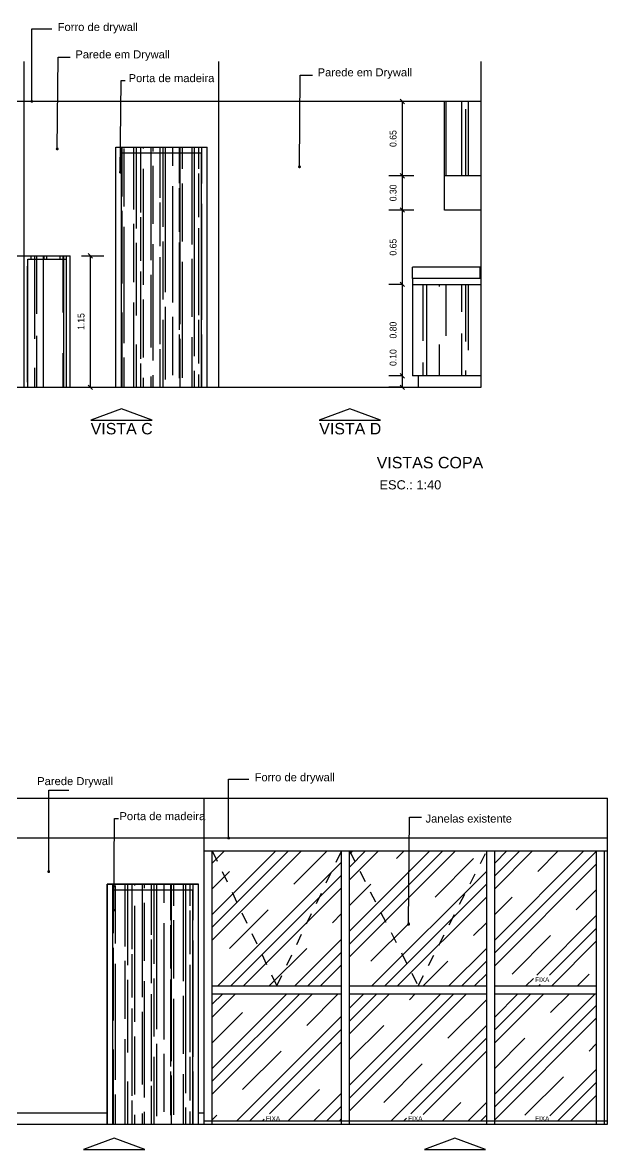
# Model space of a CAD drawing. Header units: millimetres. Extents: x 7034 to 7235, y -465 to -378.
# Drawn here: x 7098.32 to 7103.43, y -428.88 to -419.03 of the extents above; entities that cross this region are included whole.
import ezdxf

# ---------------------------------------------------------------- set-up
doc = ezdxf.new("R2010")
doc.units = ezdxf.units.MM
doc.header["$LTSCALE"] = 0.005
doc.linetypes.add('CONTINUO', pattern=[0])
doc.linetypes.add('DASHED', pattern=[19.05, 12.7, -6.35])
doc.layers.get('0').update_dxf_attribs({"linetype": 'CONTINUO'})
doc.layers.get('DEFPOINTS').update_dxf_attribs({"linetype": 'CONTINUO', "lineweight": 15})
for name, color, linetype in [('- COTAS', 12, 'Continuous'), ('.DETALHES PRETO', 250, 'Continuous'), ('0-COTAS', 12, 'Continuous'), ('252', 252, 'Continuous'), ('ARQ-TEXTO', 3, 'Continuous'), ('ARQ_ALVENARIA', 6, 'Continuous'), ('ARQ_ESQUADRIA', 5, 'Continuous'), ('ARQ_TXT_AMBIENTE', 3, 'Continuous'), ('DETALHES', 4, 'Continuous'), ('LL_DETALHES PRETO', 250, 'Continuous'), ('NN_COTA', 1, 'Continuous'), ('NN_GESSO', 5, 'Continuous')]:
    doc.layers.add(name, color=color, linetype=linetype)
doc.layers.add('0-LAYOUT', color=250, linetype='Continuous', lineweight=25)
doc.layers.add('TEXTO', color=7, linetype='Continuous', lineweight=15)
doc.styles.add('50', font='ARIALN.TTF', dxfattribs={"height": 0.1})
doc.styles.add('ARQ', font='arial.ttf', dxfattribs={"width": 0.9})
doc.styles.add('R80-20', font='simplex.shx', dxfattribs={"height": 0.04})
doc.styles.get("Standard").update_dxf_attribs({"font": 'arial.ttf'})
doc.dimstyles.new('1-40', dxfattribs={"dimtxt": 0.06, "dimasz": 0.04, "dimexe": 0.1195, "dimexo": 0.1, "dimgap": 0.05, "dimtad": 1, "dimzin": 0, "dimdsep": 46, "dimtxsty": 'ARQ', "dimblk": 'OBLIQUE', "dimcen": 0.09, "dimclrd": 1, "dimclre": 1, "dimclrt": 7, "dimadec": 0, "dimazin": 0, "dimtm": 1e-09, "dimtfac": 1, "dimtofl": 0, "dimtmove": 0, "dimatfit": 3, "dimfxl": 0.1, "dimfxlon": 1, "dimtolj": 1, "dimtzin": 0, "dimlwd": -1, "dimlwe": -1, "dimarcsym": 0})
doc.dimstyles.new('50', dxfattribs={"dimscale": 0, "dimtxt": 0.1, "dimasz": 0.025, "dimexe": 0.05, "dimexo": 0.05, "dimgap": 0.01, "dimtad": 1, "dimdec": 0, "dimlfac": 100, "dimzin": 0, "dimdsep": 46, "dimtxsty": '50', "dimblk": 'DOT', "dimcen": 0.02, "dimclrd": 1, "dimclre": 1, "dimclrt": 7, "dimadec": 0, "dimazin": 0, "dimtfac": 1, "dimtdec": 0, "dimtofl": 0, "dimtmove": 2, "dimatfit": 2, "dimldrblk": 'DOT', "dimfxl": 0.05, "dimtolj": 1, "dimtzin": 0, "dimlwd": -1, "dimarcsym": 0})
pattern_1 = [(90, (-5.44463, 0), (-0.254, 0.5588), [3.81, -0.508, 1.27, -0.254]), (90, (-5.57163, 0.33782), (-0.33782, -0.254), [0.762, -0.08382, 1.524, -0.1905]), (90, (-5.66053, 0.127), (-0.17018, 1.3208), [2.032, -0.3556, 1.016, -0.254])]

# ---------------------------------------------------------------- blocks, each defined once
blk = doc.blocks.new('_DOT')
at = {"color": 0, "linetype": 'ByBlock'}
blk.add_line((-0.5, 0), (-1, 0), dxfattribs=at)
at = {"color": 0, "linetype": 'ByBlock', "const_width": 0.5}
blk.add_lwpolyline([(-0.25, 0, 1), (0.25, 0, 1)], format="xyb", close=True, dxfattribs=at)
blk = doc.blocks.new('DOT')
at = {"layer": 'ARQ-TEXTO', "color": 0, "linetype": 'ByBlock'}
blk.add_line((-0.5, 0), (-1, 0), dxfattribs=at)
at = {"layer": 'ARQ-TEXTO', "color": 0, "linetype": 'ByBlock', "const_width": 0.5}
blk.add_lwpolyline([(-0.25, 0, 1), (0.25, 0, 1)], format="xyb", close=True, dxfattribs=at)
blk = doc.blocks.new('seta')
at = {"layer": 'NN_COTA', "transparency": 33554549}
h = blk.add_hatch(dxfattribs=at)
h.set_pattern_fill('ANGLE', color=256)
h.set_pattern_definition([(0, (-0.006, 0.008), (0, 6.985), [5.08, -1.905]), (90, (-0.006, 0.008), (-6.985, 4e-16), [5.08, -1.905])])
h.paths.add_polyline_path([(17.271, -37.7472), (17.5387, -37.846), (17.8064, -37.7472)])
at = {"layer": 'NN_COTA'}
blk.add_lwpolyline([(17.271, -37.7472), (17.8064, -37.7472), (17.5387, -37.846), (17.271, -37.7472)], dxfattribs=at)
blk = doc.blocks.new('_OBLIQUE')
at = {"color": 0, "linetype": 'ByBlock'}
blk.add_line((-0.5, -0.5), (0.5, 0.5), dxfattribs=at)
blk = doc.blocks.new('*D168')
at = {"layer": '- COTAS', "color": 1, "transparency": 16777216}
for p, q in [((7098.8347, -421.067), (7099.0319, -421.067)), ((7098.9124, -421.067), (7098.9124, -422.217)), ((7098.8347, -422.217), (7099.0319, -422.217))]:
    blk.add_line(p, q, dxfattribs=at)
at = {"layer": 'DEFPOINTS', "color": 0, "transparency": 16777216}
for p in [(7098.7347, -421.067), (7098.7347, -422.217), (7098.9124, -422.217)]:
    blk.add_point(p, dxfattribs=at)
at = {"layer": '- COTAS', "color": 1, "transparency": 16777216, "xscale": 0.04, "yscale": 0.04, "zscale": 0.04}
for p, rotation in [((7098.9124, -421.067), 90), ((7098.9124, -422.217), 270)]:
    blk.add_blockref('_OBLIQUE', p, dxfattribs=dict(at, rotation=rotation))
at = {"layer": '- COTAS', "color": 7, "transparency": 16777216, "insert": (7098.8318, -421.642), "char_height": 0.06, "attachment_point": 5, "rotation": 90, "style": 'ARQ'}
blk.add_mtext('\\A1;1.15', dxfattribs=at)
blk = doc.blocks.new('*D169')
at = {"layer": '- COTAS', "color": 1, "transparency": 16777216}
for p, q in [((7101.6403, -422.117), (7101.6403, -421.8369)), ((7101.6403, -422.117), (7101.5208, -422.117)), ((7101.6403, -422.217), (7101.6403, -422.117)), ((7101.6403, -422.217), (7101.5208, -422.217))]:
    blk.add_line(p, q, dxfattribs=at)
at = {"layer": 'DEFPOINTS', "color": 0, "transparency": 16777216}
for p in [(7101.6403, -422.117), (7101.7297, -422.117), (7101.7297, -422.217)]:
    blk.add_point(p, dxfattribs=at)
at = {"layer": '- COTAS', "color": 1, "transparency": 16777216, "xscale": 0.04, "yscale": 0.04, "zscale": 0.04}
for p, rotation in [((7101.6403, -422.117), 90), ((7101.6403, -422.217), 270)]:
    blk.add_blockref('_OBLIQUE', p, dxfattribs=dict(at, rotation=rotation))
at = {"layer": '- COTAS', "color": 7, "transparency": 16777216, "insert": (7101.5597, -421.957), "char_height": 0.06, "attachment_point": 5, "rotation": 90, "style": 'ARQ'}
blk.add_mtext('\\A1;0.10', dxfattribs=at)
blk = doc.blocks.new('*D170')
at = {"layer": '- COTAS', "color": 1, "transparency": 16777216}
for p, q in [((7101.6403, -421.317), (7101.5208, -421.317)), ((7101.6403, -422.117), (7101.6403, -421.317)), ((7101.6403, -422.117), (7101.5208, -422.117))]:
    blk.add_line(p, q, dxfattribs=at)
at = {"layer": 'DEFPOINTS', "color": 0, "transparency": 16777216}
for p in [(7101.6403, -421.317), (7101.7297, -421.317), (7101.7297, -422.117)]:
    blk.add_point(p, dxfattribs=at)
at = {"layer": '- COTAS', "color": 1, "transparency": 16777216, "xscale": 0.04, "yscale": 0.04, "zscale": 0.04}
for p, rotation in [((7101.6403, -421.317), 90), ((7101.6403, -422.117), 270)]:
    blk.add_blockref('_OBLIQUE', p, dxfattribs=dict(at, rotation=rotation))
at = {"layer": '- COTAS', "color": 7, "transparency": 16777216, "insert": (7101.5597, -421.717), "char_height": 0.06, "attachment_point": 5, "rotation": 90, "style": 'ARQ'}
blk.add_mtext('\\A1;0.80', dxfattribs=at)
blk = doc.blocks.new('*D171')
at = {"layer": '- COTAS', "color": 1, "transparency": 16777216}
for p, q in [((7101.7403, -420.667), (7101.5208, -420.667)), ((7101.6403, -421.317), (7101.6403, -420.667)), ((7101.6403, -421.317), (7101.5208, -421.317))]:
    blk.add_line(p, q, dxfattribs=at)
at = {"layer": 'DEFPOINTS', "color": 0, "transparency": 16777216}
for p in [(7101.6403, -420.667), (7102.0097, -420.667), (7101.7297, -421.317)]:
    blk.add_point(p, dxfattribs=at)
at = {"layer": '- COTAS', "color": 1, "transparency": 16777216, "xscale": 0.04, "yscale": 0.04, "zscale": 0.04}
for p, rotation in [((7101.6403, -420.667), 90), ((7101.6403, -421.317), 270)]:
    blk.add_blockref('_OBLIQUE', p, dxfattribs=dict(at, rotation=rotation))
at = {"layer": '- COTAS', "color": 7, "transparency": 16777216, "insert": (7101.5597, -420.992), "char_height": 0.06, "attachment_point": 5, "rotation": 90, "style": 'ARQ'}
blk.add_mtext('\\A1;0.65', dxfattribs=at)
blk = doc.blocks.new('*D172')
at = {"layer": '- COTAS', "color": 1, "transparency": 16777216}
for p, q in [((7101.7403, -420.367), (7101.5208, -420.367)), ((7101.6403, -420.667), (7101.6403, -420.367)), ((7101.7403, -420.667), (7101.5208, -420.667))]:
    blk.add_line(p, q, dxfattribs=at)
at = {"layer": 'DEFPOINTS', "color": 0, "transparency": 16777216}
for p in [(7101.6403, -420.367), (7102.0097, -420.367), (7102.0097, -420.667)]:
    blk.add_point(p, dxfattribs=at)
at = {"layer": '- COTAS', "color": 1, "transparency": 16777216, "xscale": 0.04, "yscale": 0.04, "zscale": 0.04}
for p, rotation in [((7101.6403, -420.367), 90), ((7101.6403, -420.667), 270)]:
    blk.add_blockref('_OBLIQUE', p, dxfattribs=dict(at, rotation=rotation))
at = {"layer": '- COTAS', "color": 7, "transparency": 16777216, "insert": (7101.5597, -420.517), "char_height": 0.06, "attachment_point": 5, "rotation": 90, "style": 'ARQ'}
blk.add_mtext('\\A1;0.30', dxfattribs=at)
blk = doc.blocks.new('*D173')
at = {"layer": '- COTAS', "color": 1, "transparency": 16777216}
for p, q in [((7101.7403, -419.717), (7101.5208, -419.717)), ((7101.6403, -420.367), (7101.6403, -419.717)), ((7101.7403, -420.367), (7101.5208, -420.367))]:
    blk.add_line(p, q, dxfattribs=at)
at = {"layer": 'DEFPOINTS', "color": 0, "transparency": 16777216}
for p in [(7101.6403, -419.717), (7102.0097, -419.717), (7102.0097, -420.367)]:
    blk.add_point(p, dxfattribs=at)
at = {"layer": '- COTAS', "color": 1, "transparency": 16777216, "xscale": 0.04, "yscale": 0.04, "zscale": 0.04}
for p, rotation in [((7101.6403, -419.717), 90), ((7101.6403, -420.367), 270)]:
    blk.add_blockref('_OBLIQUE', p, dxfattribs=dict(at, rotation=rotation))
at = {"layer": '- COTAS', "color": 7, "transparency": 16777216, "insert": (7101.5597, -420.042), "char_height": 0.06, "attachment_point": 5, "rotation": 90, "style": 'ARQ'}
blk.add_mtext('\\A1;0.65', dxfattribs=at)

msp = doc.modelspace()

# ---------------------------------------------------------------- hatches: boundary and pattern name
at = {"layer": '.DETALHES PRETO'}
h = msp.add_hatch(dxfattribs=at)
h.set_pattern_fill('AR-RROOF', color=37, scale=0.01, angle=90)
h.set_pattern_definition([(90, (1.64924, 0), (-0.254, 0.5588), [3.81, -0.508, 1.27, -0.254]), (90, (1.52224, 0.33782), (-0.33782, -0.254), [0.762, -0.08382, 1.524, -0.1905]), (90, (1.43334, 0.127), (-0.17018, 1.3208), [2.032, -0.3556, 1.016, -0.254])])
h.paths.add_polyline_path([(7102.0097, -419.717), (7102.3297, -419.717), (7102.3297, -420.367), (7102.0097, -420.367)])
h = msp.add_hatch(dxfattribs=at)
h.set_pattern_fill('AR-RROOF', color=33, scale=0.005, angle=90)
h.set_pattern_definition([(90, (-5.44463, 0), (-0.127, 0.2794), [1.905, -0.254, 0.635, -0.127]), (90, (-5.50813, 0.16891), (-0.16891, -0.127), [0.381, -0.04191, 0.762, -0.09525]), (90, (-5.55258, 0.0635), (-0.08509, 0.6604), [1.016, -0.1778, 0.508, -0.127])])
h.paths.add_polyline_path([(7099.9047, -420.147), (7099.1647, -420.147), (7099.1647, -422.217), (7099.9047, -422.217)], flags=17)
h.paths.add_polyline_path([(7099.9347, -420.117), (7099.1347, -420.117), (7099.1347, -422.217), (7099.1647, -422.217), (7099.1647, -420.147), (7099.9047, -420.147), (7099.9047, -422.217), (7099.9347, -422.217)])
h = msp.add_hatch(dxfattribs=at)
h.set_pattern_fill('AR-RROOF', color=37, scale=0.01, angle=90)
h.set_pattern_definition([(90, (-2.34576, 7e-13), (-0.254, 0.5588), [3.81, -0.508, 1.27, -0.254]), (90, (-2.47276, 0.33782), (-0.33782, -0.254), [0.762, -0.08382, 1.524, -0.1905]), (90, (-2.56166, 0.127), (-0.17018, 1.3208), [2.032, -0.3556, 1.016, -0.254])])
h.paths.add_polyline_path([(7098.3347, -421.067), (7096.6397, -421.067), (7096.6397, -422.217), (7096.6697, -422.217), (7096.6697, -421.097), (7098.3047, -421.097), (7098.3047, -422.217), (7098.3347, -422.217)])
h = msp.add_hatch(dxfattribs=at)
h.set_pattern_fill('AR-RROOF', color=37, scale=0.01, angle=90)
h.set_pattern_definition([(90, (-0.65076, 6e-14), (-0.254, 0.5588), [3.81, -0.508, 1.27, -0.254]), (90, (-0.77776, 0.33782), (-0.33782, -0.254), [0.762, -0.08382, 1.524, -0.1905]), (90, (-0.86666, 0.127), (-0.17018, 1.3208), [2.032, -0.3556, 1.016, -0.254])])
h.paths.add_polyline_path([(7098.7347, -421.067), (7098.3347, -421.067), (7098.3347, -422.217), (7098.3647, -422.217), (7098.3647, -421.097), (7098.7347, -421.097), (7098.7347, -422.217)])
h = msp.add_hatch(dxfattribs=at)
h.set_pattern_fill('AR-RROOF', color=37, scale=0.01, angle=90)
h.set_pattern_definition(pattern_1)
h.paths.add_polyline_path([(7098.7347, -421.067), (7098.3347, -421.067), (7098.3347, -422.217), (7098.3647, -422.217), (7098.3647, -421.097), (7098.7047, -421.097), (7098.7047, -422.217), (7098.7347, -422.217)])
h = msp.add_hatch(dxfattribs=at)
h.set_pattern_fill('AR-RROOF', color=37, scale=0.01, angle=90)
h.set_pattern_definition(pattern_1)
h.paths.add_polyline_path([(7098.7047, -421.097), (7098.3647, -421.097), (7098.3647, -422.217), (7098.7047, -422.217)])
h = msp.add_hatch(dxfattribs=at)
h.set_pattern_fill('AR-RROOF', color=37, scale=0.01, angle=90)
h.set_pattern_definition([(90, (1.64924, 0), (-0.254, 0.5588), [3.81, -0.508, 1.27, -0.254]), (90, (1.52224, 0.33782), (-0.33782, -0.254), [0.762, -0.08382, 1.524, -0.1905]), (90, (1.43334, 0.127), (-0.17018, 1.3208), [2.032, -0.3556, 1.016, -0.254])])
h.paths.add_polyline_path([(7101.7297, -421.317), (7102.3297, -421.317), (7102.3297, -422.117), (7101.7297, -422.117)])
h = msp.add_hatch(dxfattribs=at)
h.set_pattern_fill('CLAY', color=256, scale=0.1, angle=45, style=0)
h.set_pattern_definition([(45, (-4.93613, 2e-12), (-0.336759605, 0.336759605), []), (45, (-4.99225, 0.05613), (-0.336759605, 0.336759605), []), (45, (-5.0484, 0.11225), (-0.336759605, 0.336759605), []), (45, (-5.16063, 0.2245), (-0.336759605, 0.336759605), [0.47625, -0.3175])])
h.paths.add_polyline_path([(7101.1087, -426.2708), (7099.9787, -426.2708), (7100.5437, -427.4508)])
h.paths.add_polyline_path([(7101.1087, -426.2708), (7100.5437, -427.4508), (7101.1087, -427.4508)])
h.paths.add_polyline_path([(7099.9787, -426.2708), (7099.9787, -427.4508), (7100.5437, -427.4508)])
h.paths.add_polyline_path([(7101.1087, -427.5208), (7099.9787, -427.5208), (7099.9787, -428.6308), (7101.1087, -428.6308)])
h.paths.add_polyline_path([(7102.3787, -427.5208), (7101.1787, -427.5208), (7101.1787, -428.6308), (7102.3787, -428.6308)])
h.paths.add_polyline_path([(7102.3787, -426.2708), (7101.7787, -427.4508), (7102.3787, -427.4508)])
h.paths.add_polyline_path([(7102.3787, -426.2708), (7101.1787, -426.2708), (7101.7787, -427.4508)])
h.paths.add_polyline_path([(7101.1787, -426.2708), (7101.1787, -427.4508), (7101.7787, -427.4508)])
h.paths.add_polyline_path([(7103.3387, -426.2708), (7102.4487, -426.2708), (7102.4487, -427.4508), (7103.3387, -427.4508)])
h.paths.add_polyline_path([(7103.3387, -427.5208), (7102.4487, -427.5208), (7102.4487, -428.6308), (7103.3387, -428.6308)])
h.paths.add_polyline_path([(7100.4334, -428.6308), (7100.5776, -428.6308), (7100.5776, -428.5698), (7100.4334, -428.5698)], flags=17)
h.paths.add_polyline_path([(7101.6775, -428.6308), (7101.8218, -428.6308), (7101.8218, -428.5698), (7101.6775, -428.5698)], flags=17)
h.paths.add_polyline_path([(7102.7867, -427.4394), (7102.931, -427.4394), (7102.931, -427.357), (7102.7867, -427.357)], flags=16)
h.paths.add_polyline_path([(7102.7867, -428.6308), (7102.931, -428.6308), (7102.931, -428.5698), (7102.7867, -428.5698)], flags=17)
h = msp.add_hatch(dxfattribs=at)
h.set_pattern_fill('AR-RROOF', color=33, scale=0.005, angle=90)
h.set_pattern_definition([(90, (-5.52062, -6.44377), (-0.127, 0.2794), [1.905, -0.254, 0.635, -0.127]), (90, (-5.58412, -6.27486), (-0.16891, -0.127), [0.381, -0.04191, 0.762, -0.09525]), (90, (-5.62857, -6.38027), (-0.08509, 0.6604), [1.016, -0.1778, 0.508, -0.127])])
h.paths.add_polyline_path([(7099.8287, -426.5908), (7099.0887, -426.5908), (7099.0887, -428.6608), (7099.8287, -428.6608)], flags=17)
h.paths.add_polyline_path([(7099.8587, -426.5608), (7099.0587, -426.5608), (7099.0587, -428.6608), (7099.0887, -428.6608), (7099.0887, -426.5908), (7099.8287, -426.5908), (7099.8287, -428.6608), (7099.8587, -428.6608)])

# ---------------------------------------------------------------- linework, layer by layer
at = {"layer": '- COTAS'}
msp.add_lwpolyline([(7092.8637, -425.8108), (7103.4337, -425.8108)], dxfattribs=at)
at = {"layer": '.DETALHES PRETO'}
for p, q in [((7099.1347, -422.217), (7099.1347, -420.117)), ((7099.1347, -420.117), (7099.9347, -420.117)), ((7099.1847, -420.167), (7099.8847, -420.167)), ((7099.1847, -422.217), (7099.1847, -420.167)), ((7099.8847, -422.217), (7099.8847, -420.167)), ((7099.9347, -422.217), (7099.9347, -420.117)), ((7102.0097, -420.667), (7102.0097, -420.367)), ((7102.3297, -420.667), (7102.0097, -420.667)), ((7096.6397, -421.067), (7098.3347, -421.067)), ((7098.3347, -421.067), (7098.7347, -421.067)), ((7098.3347, -422.217), (7098.3347, -421.067)), ((7098.3647, -421.097), (7098.7047, -421.097)), ((7098.3647, -422.217), (7098.3647, -421.097)), ((7099.0587, -426.5608), (7099.8587, -426.5608)), ((7099.0587, -428.6608), (7099.0587, -426.5608)), ((7099.8587, -428.6608), (7099.8587, -426.5608)), ((7099.1087, -426.6108), (7099.8087, -426.6108)), ((7099.1087, -428.6608), (7099.1087, -426.6108)), ((7099.8087, -428.6608), (7099.8087, -426.6108))]:
    msp.add_line(p, q, dxfattribs=at)
at = {"layer": '.DETALHES PRETO', "color": 37}
for p, q in [((7098.7047, -422.217), (7098.7047, -421.097)), ((7098.7347, -422.217), (7098.7347, -421.067))]:
    msp.add_line(p, q, dxfattribs=at)
at = {"layer": '.DETALHES PRETO'}
msp.add_lwpolyline([(7099.8587, -428.6608), (7099.8587, -426.5608), (7099.0587, -426.5608), (7099.0587, -428.6608)], dxfattribs=at)
at = {"layer": '0-LAYOUT', "linetype": 'ByBlock'}
for p, q in [((7099.9087, -426.2708), (7103.4337, -426.2708)), ((7099.9787, -428.6608), (7099.9787, -426.2708)), ((7101.1087, -428.6608), (7101.1087, -426.2708)), ((7101.1787, -428.6608), (7101.1787, -426.2708)), ((7102.3787, -428.6608), (7102.3787, -426.2708)), ((7102.4487, -428.6608), (7102.4487, -426.2708)), ((7103.3387, -428.6608), (7103.3387, -426.2708)), ((7103.4087, -428.6608), (7103.4087, -426.2708)), ((7099.9787, -427.4508), (7101.1087, -427.4508)), ((7101.1787, -427.4508), (7102.3787, -427.4508)), ((7102.4487, -427.4508), (7103.3387, -427.4508)), ((7099.9787, -427.5208), (7101.1087, -427.5208)), ((7101.1787, -427.5208), (7102.3787, -427.5208)), ((7102.4487, -427.5208), (7103.3387, -427.5208))]:
    msp.add_line(p, q, dxfattribs=at)
at = {"layer": '252'}
for p in [(7102.3197, -421.167), (7101.7297, -421.267)]:
    msp.add_line(p, (7101.7297, -421.167), dxfattribs=at)
at = {"layer": '252', "linetype": 'DASHED'}
for p, q in [((7099.9787, -426.2708), (7100.5437, -427.4508)), ((7100.5437, -427.4508), (7101.1087, -426.2708)), ((7101.1787, -426.2708), (7101.7787, -427.4508)), ((7101.7787, -427.4508), (7102.3787, -426.2708))]:
    msp.add_line(p, q, dxfattribs=at)
at = {"layer": 'ARQ_ALVENARIA'}
for p, q in [((7098.3347, -422.217), (7098.3347, -419.367)), ((7100.0347, -422.217), (7100.0347, -419.367)), ((7102.3297, -422.217), (7102.3297, -419.367)), ((7096.0397, -422.217), (7098.3347, -422.217)), ((7098.3347, -422.217), (7100.0347, -422.217)), ((7100.0347, -422.217), (7102.3297, -422.217)), ((7099.9087, -428.6608), (7099.9087, -425.8108)), ((7103.4337, -428.6608), (7103.4337, -425.8108)), ((7098.1487, -428.6608), (7103.4337, -428.6608))]:
    msp.add_line(p, q, dxfattribs=at)
at = {"layer": 'ARQ_ESQUADRIA'}
for p, q in [((7102.0097, -420.367), (7102.0097, -419.717)), ((7102.3297, -420.367), (7102.0097, -420.367)), ((7102.3197, -421.267), (7102.3197, -421.167)), ((7102.3297, -421.167), (7102.3197, -421.167)), ((7102.3197, -421.267), (7101.7297, -421.267)), ((7101.7297, -421.267), (7101.7297, -422.117)), ((7101.7297, -421.317), (7102.3297, -421.317)), ((7102.3297, -422.117), (7101.7297, -422.117)), ((7101.7797, -422.117), (7101.7797, -422.217))]:
    msp.add_line(p, q, dxfattribs=at)
at = {"layer": 'DETALHES'}
for p, q in [((7098.3347, -419.717), (7096.0397, -419.717)), ((7102.3297, -419.717), (7098.3347, -419.717)), ((7103.4337, -426.1608), (7098.1487, -426.1608))]:
    msp.add_line(p, q, dxfattribs=at)
at = {"layer": 'LL_DETALHES PRETO'}
for p, q in [((7099.1347, -422.217), (7099.1347, -420.117)), ((7099.0587, -428.6608), (7099.0587, -426.5608)), ((7098.1487, -428.5608), (7099.0587, -428.5608)), ((7099.8587, -428.5608), (7099.9087, -428.5608)), ((7099.9087, -428.6308), (7103.4337, -428.6308))]:
    msp.add_line(p, q, dxfattribs=at)

# ---------------------------------------------------------------- block references
at = {"layer": 'NN_GESSO', "xscale": -1, "rotation": 180}
for p in [(7081.6461, -460.2518), (7083.6436, -460.2518), (7081.5827, -466.6285), (7084.562, -466.6285)]:
    msp.add_blockref('seta', p, dxfattribs=at)

# ---------------------------------------------------------------- texts
at = {"color": 1, "char_height": 0.099753, "width": 0.677655, "attachment_point": 1, "style": 'R80-20'}
for s, insert in [('\\pi0.07087;{\\fArial|b0|i0|c0|p34;VISTA C}', (7098.8447, -422.5287)), ('\\pi0.07182;{\\fArial|b0|i0|c0|p34;VISTA D}', (7100.8422, -422.5287))]:
    msp.add_mtext(s, dxfattribs=dict(at, insert=insert))
at = {"layer": 'ARQ_TXT_AMBIENTE', "char_height": 0.07, "attachment_point": 1}
for s, width, gutter_width, heights, insert in [('Forro de drywall', 0.754607, 0, [0.2882], (7098.6269, -419.0312)), ('Parede em Drywall', 1.104482, 0.1003, [0.399], (7098.7816, -419.2708)), ('Porta de madeira', 1.03228, 0, [0.2208], (7099.2469, -419.4786)), ('Parede em Drywall', 1.104482, 0.1003, [0.399], (7100.8998, -419.4279)), ('Forro de drywall', 0.754607, 0, [0.2882], (7100.3486, -425.5917)), ('Parede Drywall', 0.754607, 0, [0.2882], (7098.4476, -425.6255)), ('Porta de madeira', 1.03228, 0, [0.2208], (7099.1668, -425.9318)), ('Janelas existente', 1.104482, 0.1003, [0.399], (7101.8432, -425.9531))]:
    msp.add_mtext_dynamic_manual_height_columns(s, width=width, gutter_width=gutter_width, heights=heights, dxfattribs=dict(at, insert=insert))
at = {"layer": 'ARQ_TXT_AMBIENTE', "char_height": 0.04, "width": 0.824517, "attachment_point": 1}
for insert in [(7102.8013, -427.3776), (7100.4479, -428.5904), (7101.6921, -428.5904), (7102.8013, -428.5904)]:
    msp.add_mtext('FIXA', dxfattribs=dict(at, insert=insert))
at = {"layer": 'TEXTO', "attachment_point": 1}
for s, width, insert, char_height in [('VISTAS COPA', 4.87528, (7101.4159, -422.8254), 0.1), ('ESC.: 1:40', 3.131207, (7101.4404, -423.0298), 0.08)]:
    msp.add_mtext_dynamic_manual_height_columns(s, width=width, gutter_width=12.5, heights=[0], dxfattribs=dict(at, insert=insert, char_height=char_height))

# ---------------------------------------------------------------- dimensions: what is measured, and where the dimension line sits
at = {"layer": '- COTAS'}
for base, p1, p2, picture, middle in [((7101.6403, -419.717), (7102.0097, -420.367), (7102.0097, -419.717), '*D173', (7101.5597, -420.042)), ((7101.6403, -420.367), (7102.0097, -420.667), (7102.0097, -420.367), '*D172', (7101.5597, -420.517)), ((7101.6403, -420.667), (7101.7297, -421.317), (7102.0097, -420.667), '*D171', (7101.5597, -420.992)), ((7101.6403, -421.317), (7101.7297, -422.117), (7101.7297, -421.317), '*D170', (7101.5597, -421.717))]:
    dim = msp.add_linear_dim(base=base, p1=p1, p2=p2, angle=90, dimstyle='1-40', override={"dimtmove": 1}, dxfattribs=at)
    dim.commit()
    dim.dimension.update_dxf_attribs({"geometry": picture, "text_midpoint": middle})
for base, p1, p2, picture, middle in [((7098.9124, -422.217), (7098.7347, -421.067), (7098.7347, -422.217), '*D168', (7098.8318, -421.642)), ((7101.6403, -422.117), (7101.7297, -422.217), (7101.7297, -422.117), '*D169', (7101.5597, -421.957))]:
    dim = msp.add_linear_dim(base=base, p1=p1, p2=p2, angle=90, dimstyle='1-40', dxfattribs=at)
    dim.commit()
    dim.dimension.update_dxf_attribs({"geometry": picture, "text_midpoint": middle})

# ---------------------------------------------------------------- leaders
at = {"layer": '0-COTAS'}
msp.add_leader([(7101.6949, -426.9126), (7101.702, -425.9757), (7101.8086, -425.9757)], dimstyle='50', override={"dimscale": 1, "dimtad": 0, "dimldrblk": 'DOT'}, dxfattribs=at)
at = {"layer": 'ARQ_ALVENARIA'}
for points in [[(7098.4002, -419.717), (7098.4002, -419.0824), (7098.5752, -419.0824)], [(7098.6229, -420.1322), (7098.63, -419.3308), (7098.7366, -419.3308)], [(7099.1745, -420.3354), (7099.1816, -419.5341), (7099.2171, -419.5341)], [(7100.7412, -420.2892), (7100.7483, -419.4879), (7100.8549, -419.4879)], [(7100.1218, -426.1582), (7100.1218, -425.6429), (7100.2969, -425.6429)], [(7098.5487, -426.4518), (7098.5487, -425.7408), (7098.7238, -425.7408)], [(7099.1168, -426.7887), (7099.1238, -425.9874), (7099.1593, -425.9874)]]:
    msp.add_leader(points, dimstyle='50', override={"dimscale": 1, "dimtad": 0, "dimldrblk": 'DOT'}, dxfattribs=at)

doc.saveas('drawing.dxf')
